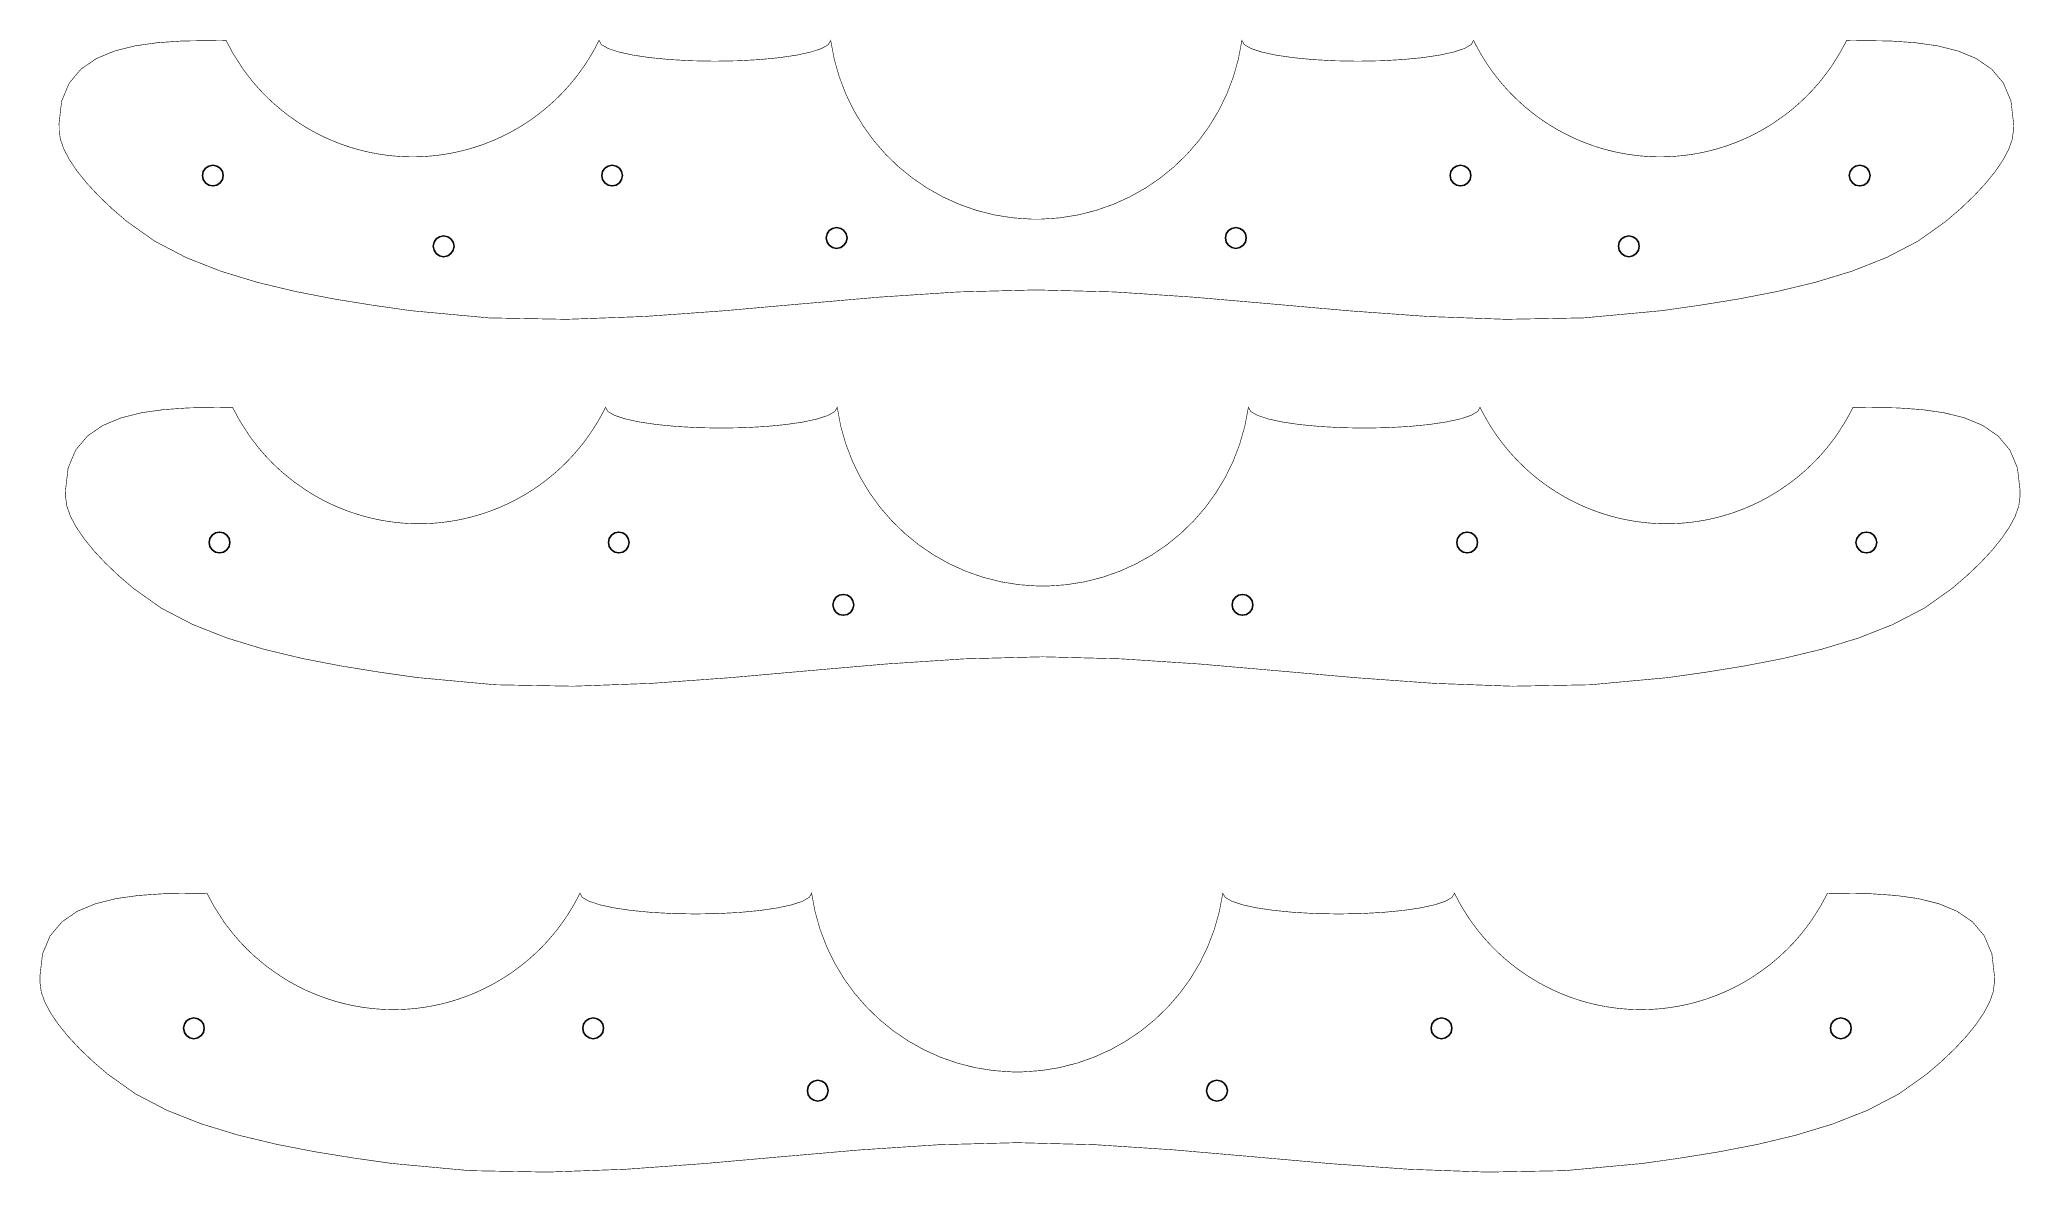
# Model space of a CAD drawing. Extents: x 2.7 to 21.5, y 15.6 to 26.3.
import ezdxf

# ---------------------------------------------------------------- set-up
doc = ezdxf.new("R2010")
doc.units = 0
doc.layers.get('0').update_dxf_attribs({"linetype": 'CONTINUOUS'})

msp = doc.modelspace()

# ---------------------------------------------------------------- linework, layer by layer
at = {"color": 0}
for points, const_width in [([(4.47239, 26.2804), (4.07553, 26.2753), (4.06787, 26.275), (4.03808, 26.2737), (3.82178, 26.2586), (3.61328, 26.2293), (3.41917, 26.1811), (3.24582, 26.1093), (3.09987, 26.0093), (2.98774, 25.8764), (2.91601, 25.7058), (2.89117, 25.4931), (2.8929, 25.4568), (2.89247, 25.4299), (2.90386, 25.3447), (2.93722, 25.2503), (2.99143, 25.1479), (3.06532, 25.039), (3.15776, 24.9249), (3.26758, 24.8071), (3.39367, 24.6868), (3.53494, 24.5654), (3.79596, 24.3801), (4.09407, 24.2247), (4.4215, 24.0956), (4.77035, 23.9894), (5.13286, 23.9025), (5.50119, 23.8312), (5.86757, 23.7721), (6.22418, 23.7214), (6.95904, 23.6533), (7.6964, 23.6397), (8.43576, 23.6667), (9.17654, 23.72), (9.91812, 23.7857), (10.66, 23.85), (11.4016, 23.8989), (12.1425, 23.9183), (12.8834, 23.8989), (13.6252, 23.85), (14.3672, 23.7857), (15.109, 23.7199), (15.85, 23.6665), (16.5894, 23.6397), (17.3269, 23.6533), (18.0621, 23.7214), (18.4186, 23.7721), (18.785, 23.8312), (19.1533, 23.9025), (19.5158, 23.9894), (19.8647, 24.0956), (20.1921, 24.2247), (20.4903, 24.3801), (20.7512, 24.5654), (20.8925, 24.6868), (21.0186, 24.8071), (21.1285, 24.9249), (21.2208, 25.039), (21.2947, 25.1479), (21.3489, 25.2503), (21.3824, 25.3447), (21.3937, 25.4299), (21.3933, 25.4568), (21.3951, 25.4931), (21.3701, 25.7058), (21.2985, 25.8764), (21.1863, 26.0093), (21.0404, 26.1093), (20.8671, 26.1811), (20.6729, 26.2293), (20.4644, 26.2586), (20.2482, 26.2737), (20.2183, 26.275), (20.2107, 26.2753), (19.8137, 26.2804), (19.8137, 26.2804), (19.7981, 26.249), (19.7478, 26.1569), (19.7476, 26.1569), (19.6739, 26.0396), (19.6339, 25.9831), (19.571, 25.9015), (19.549, 25.8753), (19.5039, 25.8238), (19.4807, 25.7988), (19.4335, 25.7501), (19.4333, 25.75), (19.429, 25.7458), (19.3593, 25.6801), (19.359, 25.6799), (19.3585, 25.6793), (19.3076, 25.6354), (19.2814, 25.6139), (19.2547, 25.5929), (19.2279, 25.5724), (19.1168, 25.4947), (19.0882, 25.4765), (19.0301, 25.4417), (19.0296, 25.4414), (19.0008, 25.4251), (18.9928, 25.4208), (18.9713, 25.409), (18.9624, 25.4044), (18.9415, 25.3936), (18.9408, 25.3932), (18.9108, 25.3782), (18.906, 25.3758), (18.88, 25.3633), (18.8492, 25.3493), (18.8182, 25.3358), (18.8146, 25.3343), (18.7867, 25.3226), (18.7557, 25.3103), (18.7481, 25.3075), (18.6921, 25.2869), (18.6917, 25.2869), (18.6824, 25.2838), (18.6589, 25.2758), (18.5938, 25.2557), (18.5892, 25.2544), (18.5608, 25.2465), (18.5496, 25.2436), (18.5278, 25.2378), (18.5265, 25.2376), (18.4944, 25.2297), (18.4612, 25.2222), (18.4543, 25.2208), (18.4274, 25.2153), (18.3935, 25.2089), (18.3596, 25.2031), (18.3258, 25.1981), (18.3132, 25.1963), (18.2914, 25.1933), (18.2836, 25.1925), (18.2568, 25.1893), (18.2567, 25.1893), (18.2526, 25.189), (18.2222, 25.186), (18.2176, 25.1856), (18.1875, 25.1832), (18.1835, 25.1829), (18.1529, 25.181), (18.145, 25.1806), (18.1181, 25.1793), (18.1086, 25.1792), (18.0831, 25.1785), (18.0711, 25.1783), (18.0481, 25.1781), (18.0253, 25.1783), (18.0136, 25.1785), (18.0132, 25.1785), (17.9869, 25.1792), (17.9783, 25.1793), (17.9499, 25.1807), (17.9435, 25.181), (17.9143, 25.1828), (17.9086, 25.1831), (17.8812, 25.1853), (17.8739, 25.1858), (17.8599, 25.1872), (17.8385, 25.1894), (17.8051, 25.1933), (17.8049, 25.1935), (17.7846, 25.1961), (17.7704, 25.1981), (17.7547, 25.2004), (17.7361, 25.2032), (17.7028, 25.2089), (17.6869, 25.2118), (17.6679, 25.2156), (17.6354, 25.2222), (17.6349, 25.2224), (17.6019, 25.2297), (17.5858, 25.2336), (17.5676, 25.2381), (17.5347, 25.2467), (17.5025, 25.2557), (17.4806, 25.2624), (17.4693, 25.2657), (17.4374, 25.2758), (17.4164, 25.2829), (17.4046, 25.2869), (17.3892, 25.2924), (17.3726, 25.2983), (17.3582, 25.3038), (17.3407, 25.3104), (17.3215, 25.3179), (17.3094, 25.3228), (17.2842, 25.3332), (17.2775, 25.3361), (17.2472, 25.3493), (17.2162, 25.3635), (17.1903, 25.3758), (17.1856, 25.3782), (17.1701, 25.3858), (17.1549, 25.3935), (17.1429, 25.3997), (17.125, 25.409), (17.1035, 25.4208), (17.0954, 25.4251), (17.0808, 25.4335), (17.0661, 25.4417), (17.0635, 25.4432), (17.0364, 25.4593), (17.0075, 25.4769), (16.9794, 25.4947), (16.979, 25.495), (16.9718, 25.4997), (16.9508, 25.5138), (16.9453, 25.5175), (16.9229, 25.5329), (16.9201, 25.5347), (16.8951, 25.5526), (16.8683, 25.5724), (16.8679, 25.5726), (16.8557, 25.5819), (16.841, 25.5932), (16.8149, 25.6139), (16.8147, 25.614), (16.8021, 25.6244), (16.7883, 25.6357), (16.7839, 25.6396), (16.7624, 25.6578), (16.7372, 25.6799), (16.7122, 25.7028), (16.7028, 25.7117), (16.6631, 25.7499), (16.6629, 25.75), (16.6392, 25.774), (16.6389, 25.7743), (16.6253, 25.7886), (16.6153, 25.799), (16.5922, 25.824), (16.5697, 25.8493), (16.5694, 25.8496), (16.5474, 25.8753), (16.5471, 25.8756), (16.5283, 25.8981), (16.5254, 25.9017), (16.5057, 25.9264), (16.504, 25.9283), (16.4985, 25.9356), (16.4828, 25.9557), (16.4624, 25.9832), (16.4622, 25.9833), (16.4422, 26.0111), (16.4422, 26.0113), (16.4226, 26.0394), (16.4224, 26.0397), (16.4035, 26.0682), (16.4033, 26.0683), (16.4004, 26.0728), (16.3846, 26.0975), (16.3486, 26.1569), (16.3486, 26.1571), (16.3314, 26.1872), (16.3314, 26.1874), (16.3146, 26.2181), (16.2983, 26.249), (16.2826, 26.2806), (16.2603, 26.2408), (16.1964, 26.2039), (16.0953, 26.1704), (15.9614, 26.1413), (15.799, 26.1172), (15.6128, 26.0992), (15.4068, 26.0876), (15.1858, 26.0836), (14.9651, 26.0876), (14.7596, 26.099), (14.5735, 26.1172), (14.4112, 26.1411), (14.2772, 26.1703), (14.1761, 26.2036), (14.1118, 26.2404), (14.0892, 26.28), (14.0561, 26.104), (14.0081, 25.9342), (13.9457, 25.7714), (13.8701, 25.6161), (13.7816, 25.4693), (13.6813, 25.3312), (13.5698, 25.2029), (13.4479, 25.0847), (13.3163, 24.9776), (13.1758, 24.8819), (13.0271, 24.7986), (12.8711, 24.7281), (12.7084, 24.6711), (12.5399, 24.6283), (12.3663, 24.6006), (12.1883, 24.5882), (12.1882, 24.5882), (12.1807, 24.5881), (12.143, 24.5876), (12.1053, 24.5881), (12.0979, 24.5882), (12.0977, 24.5882), (11.9197, 24.6006), (11.746, 24.6283), (11.5775, 24.6711), (11.4149, 24.7281), (11.2588, 24.7986), (11.1102, 24.8819), (10.9697, 24.9776), (10.8381, 25.0847), (10.7161, 25.2029), (10.6047, 25.3312), (10.5043, 25.4693), (10.4159, 25.6161), (10.3402, 25.7714), (10.2779, 25.9342), (10.2299, 26.104), (10.1968, 26.28), (10.1742, 26.2406), (10.11, 26.2036), (10.0087, 26.1703), (9.87483, 26.1411), (9.71263, 26.1172), (9.52647, 26.099), (9.32086, 26.0876), (9.10021, 26.0836), (8.87918, 26.0876), (8.67329, 26.0992), (8.48697, 26.1172), (8.32465, 26.1413), (8.19075, 26.1704), (8.08963, 26.2039), (8.02572, 26.2408), (8.00342, 26.2806), (7.98774, 26.249), (7.97293, 26.2208), (7.95475, 26.1874), (7.93044, 26.1453), (7.90147, 26.0976), (7.88558, 26.0728), (7.88281, 26.0685), (7.88271, 26.0683), (7.86361, 26.0397), (7.81586, 25.9726), (7.80328, 25.9558), (7.80311, 25.9556), (7.78228, 25.9286), (7.78211, 25.9285), (7.76079, 25.9018), (7.76069, 25.9018), (7.75776, 25.8982), (7.72504, 25.8594), (7.6939, 25.8242), (7.68212, 25.8114), (7.67046, 25.7988), (7.64719, 25.7744), (7.62321, 25.7501), (7.62299, 25.75), (7.58333, 25.7118), (7.57389, 25.7029), (7.54878, 25.68), (7.5236, 25.6578), (7.52328, 25.6575), (7.49778, 25.6358), (7.49739, 25.6356), (7.47157, 25.6143), (7.47125, 25.6142), (7.44499, 25.5933), (7.43028, 25.5821), (7.39469, 25.5556), (7.39085, 25.5526), (7.39035, 25.5524), (7.36322, 25.5331), (7.36274, 25.5326), (7.33535, 25.5139), (7.33485, 25.5135), (7.30712, 25.4953), (7.30697, 25.4951), (7.27854, 25.4769), (7.24968, 25.4593), (7.2225, 25.4433), (7.22054, 25.4422), (7.22043, 25.4422), (7.20518, 25.4335), (7.19054, 25.4253), (7.18261, 25.4208), (7.16097, 25.4092), (7.14307, 25.3999), (7.13112, 25.3936), (7.11583, 25.386), (7.10053, 25.3782), (7.09571, 25.376), (7.06972, 25.3636), (7.03961, 25.3497), (7.03911, 25.3496), (7.02994, 25.3456), (7.00792, 25.3358), (6.97721, 25.3231), (6.9764, 25.3228), (6.96446, 25.3181), (6.94536, 25.3106), (6.91385, 25.2986), (6.91297, 25.2983), (6.89681, 25.2925), (6.88146, 25.2869), (6.86963, 25.2831), (6.84864, 25.276), (6.81706, 25.2658), (6.81619, 25.2656), (6.8055, 25.2624), (6.78347, 25.2558), (6.75131, 25.2468), (6.71843, 25.2382), (6.70025, 25.2337), (6.68414, 25.2299), (6.65169, 25.2225), (6.65121, 25.2225), (6.61811, 25.2156), (6.59896, 25.2119), (6.58322, 25.209), (6.55035, 25.2033), (6.54992, 25.2033), (6.53136, 25.2004), (6.51563, 25.1981), (6.50146, 25.1961), (6.48122, 25.1935), (6.4476, 25.1894), (6.42622, 25.1874), (6.41211, 25.186), (6.40474, 25.1854), (6.37739, 25.1832), (6.37175, 25.1828), (6.3425, 25.181), (6.33621, 25.1807), (6.30767, 25.1794), (6.2991, 25.1792), (6.27274, 25.1785), (6.26074, 25.1783), (6.23785, 25.1781), (6.21496, 25.1783), (6.20296, 25.1785), (6.17736, 25.1792), (6.16803, 25.1794), (6.141, 25.1807), (6.13314, 25.181), (6.10254, 25.1829), (6.09847, 25.1832), (6.06842, 25.1856), (6.06375, 25.186), (6.03336, 25.189), (6.02919, 25.1894), (6.00239, 25.1925), (5.99463, 25.1935), (5.97282, 25.1964), (5.95947, 25.1982), (5.92649, 25.2032), (5.89253, 25.209), (5.85872, 25.2153), (5.83182, 25.221), (5.82482, 25.2224), (5.79161, 25.2299), (5.75922, 25.2376), (5.75825, 25.2379), (5.73633, 25.2436), (5.72472, 25.2467), (5.69228, 25.2558), (5.62711, 25.2758), (5.60363, 25.2838), (5.59392, 25.2871), (5.53792, 25.3075), (5.53011, 25.3106), (5.47065, 25.3346), (5.46778, 25.3358), (5.43685, 25.3494), (5.40603, 25.3635), (5.38004, 25.376), (5.37522, 25.3782), (5.34511, 25.3933), (5.3444, 25.3936), (5.32351, 25.4044), (5.31478, 25.409), (5.29313, 25.4208), (5.28467, 25.4254), (5.25586, 25.4418), (5.22661, 25.459), (5.22607, 25.4593), (5.19775, 25.4767), (5.16917, 25.4949), (5.05811, 25.5724), (5.05767, 25.5726), (5.03119, 25.5931), (5.00461, 25.614), (4.92751, 25.6794), (4.92665, 25.6803), (4.90186, 25.7029), (4.85682, 25.746), (4.85249, 25.7503), (4.80524, 25.7988), (4.78207, 25.8239), (4.73697, 25.8753), (4.73682, 25.8756), (4.71511, 25.9017), (4.65201, 25.9832), (4.65192, 25.9833), (4.63189, 26.0113), (4.63178, 26.0114), (4.53836, 26.1569), (4.53825, 26.1571), (4.47239, 26.2804)], 0.00559), ([(4.47228, 26.2806), (4.47239, 26.2804), (4.47244, 26.2804), (4.47239, 26.2806), (4.47228, 26.2806)], 0.00559), ([(4.44581, 25.0006), (4.43804, 24.9622), (4.41694, 24.931), (4.38569, 24.9099), (4.34739, 24.9021), (4.30903, 24.9099), (4.27778, 24.931), (4.25667, 24.9622), (4.24897, 25.0006), (4.25667, 25.0389), (4.27778, 25.0701), (4.30903, 25.0912), (4.34739, 25.0989), (4.38569, 25.0912), (4.41694, 25.0701), (4.43804, 25.0389), (4.44581, 25.0006)], 0.00457), ([(8.22532, 25.0006), (8.21756, 24.9622), (8.19646, 24.931), (8.16521, 24.9099), (8.1269, 24.9021), (8.08854, 24.9099), (8.05729, 24.931), (8.03618, 24.9622), (8.02849, 25.0006), (8.03618, 25.0389), (8.05729, 25.0701), (8.08854, 25.0912), (8.1269, 25.0989), (8.16521, 25.0912), (8.19646, 25.0701), (8.21756, 25.0389), (8.22532, 25.0006)], 0.00458), ([(16.2568, 25.0006), (16.249, 24.9622), (16.2279, 24.931), (16.1967, 24.9099), (16.1585, 24.9021), (16.12, 24.9099), (16.0888, 24.931), (16.0676, 24.9622), (16.06, 25.0006), (16.0676, 25.0389), (16.0888, 25.0701), (16.12, 25.0912), (16.1585, 25.0989), (16.1967, 25.0912), (16.2279, 25.0701), (16.249, 25.0389), (16.2568, 25.0006)], 0.00458), ([(20.0364, 25.0006), (20.0286, 24.9622), (20.0075, 24.931), (19.9763, 24.9099), (19.9379, 24.9021), (19.8996, 24.9099), (19.8683, 24.931), (19.8472, 24.9622), (19.8396, 25.0006), (19.8472, 25.0389), (19.8683, 25.0701), (19.8996, 25.0912), (19.9379, 25.0989), (19.9763, 25.0912), (20.0075, 25.0701), (20.0286, 25.0389), (20.0364, 25.0006)], 0.00458), ([(6.63081, 24.3312), (6.62304, 24.2929), (6.60194, 24.2617), (6.57069, 24.2406), (6.53239, 24.2329), (6.49403, 24.2406), (6.46278, 24.2617), (6.44168, 24.2929), (6.43397, 24.3312), (6.44168, 24.3696), (6.46278, 24.4008), (6.49403, 24.4219), (6.53239, 24.4297), (6.57069, 24.4219), (6.60194, 24.4008), (6.62304, 24.3696), (6.63081, 24.3312)], 0.00457), ([(10.3513, 24.41), (10.3435, 24.3717), (10.3224, 24.3404), (10.2912, 24.3193), (10.2529, 24.3115), (10.2145, 24.3193), (10.1833, 24.3404), (10.1622, 24.3717), (10.1545, 24.41), (10.1622, 24.4483), (10.1833, 24.4796), (10.2145, 24.5007), (10.2529, 24.5085), (10.2912, 24.5007), (10.3224, 24.4796), (10.3435, 24.4483), (10.3513, 24.41)], 0.00458), ([(14.1308, 24.41), (14.1231, 24.3717), (14.1019, 24.3404), (14.0707, 24.3193), (14.0324, 24.3115), (13.994, 24.3193), (13.9628, 24.3404), (13.9417, 24.3717), (13.934, 24.41), (13.9417, 24.4483), (13.9628, 24.4796), (13.994, 24.5007), (14.0324, 24.5085), (14.0707, 24.5007), (14.1019, 24.4796), (14.1231, 24.4483), (14.1308, 24.41)], 0.00458), ([(17.8513, 24.3312), (17.8435, 24.2929), (17.8224, 24.2617), (17.7911, 24.2406), (17.7529, 24.2329), (17.7146, 24.2406), (17.6833, 24.2617), (17.6622, 24.2929), (17.6544, 24.3312), (17.6622, 24.3696), (17.6833, 24.4008), (17.7146, 24.4219), (17.7529, 24.4297), (17.7911, 24.4219), (17.8224, 24.4008), (17.8435, 24.3696), (17.8513, 24.3312)], 0.00457), ([(4.53375, 22.8067), (4.13683, 22.8017), (4.12924, 22.8014), (4.09944, 22.8), (3.88314, 22.7849), (3.67464, 22.7556), (3.48053, 22.7074), (3.30718, 22.6356), (3.16118, 22.5356), (3.0491, 22.4026), (2.97732, 22.2321), (2.95247, 22.0193), (2.95426, 21.9831), (2.95383, 21.9561), (2.96522, 21.871), (2.99858, 21.7765), (3.05279, 21.6742), (3.12668, 21.5653), (3.21907, 21.4511), (3.32894, 21.3333), (3.45503, 21.2131), (3.59625, 21.0918), (3.85732, 20.9064), (4.15543, 20.751), (4.48286, 20.6219), (4.83171, 20.5157), (5.19417, 20.4288), (5.5625, 20.3575), (5.92888, 20.2983), (6.28549, 20.2476), (7.02035, 20.1796), (7.75771, 20.166), (8.49707, 20.1929), (9.23785, 20.2462), (9.97944, 20.3119), (10.7214, 20.3764), (11.4629, 20.4251), (12.2038, 20.4446), (12.9447, 20.4251), (13.6865, 20.3764), (14.4286, 20.3119), (15.1704, 20.2462), (15.9112, 20.1929), (16.6508, 20.166), (17.3883, 20.1796), (18.1235, 20.2476), (18.48, 20.2983), (18.8464, 20.3575), (19.2147, 20.4288), (19.5772, 20.5157), (19.9261, 20.6219), (20.2535, 20.751), (20.5515, 20.9064), (20.8126, 21.0918), (20.9539, 21.2131), (21.08, 21.3333), (21.1897, 21.4511), (21.2822, 21.5653), (21.3561, 21.6742), (21.4103, 21.7765), (21.4436, 21.871), (21.4551, 21.9561), (21.4547, 21.9831), (21.4564, 22.0193), (21.4315, 22.2321), (21.3597, 22.4026), (21.2476, 22.5356), (21.1017, 22.6356), (20.9283, 22.7074), (20.7343, 22.7556), (20.5258, 22.7849), (20.3096, 22.8), (20.2797, 22.8014), (20.2721, 22.8017), (19.8751, 22.8067), (19.875, 22.8067), (19.8593, 22.7753), (19.809, 22.6833), (19.809, 22.6832), (19.7351, 22.5658), (19.6953, 22.5093), (19.6322, 22.4278), (19.6104, 22.4015), (19.5653, 22.35), (19.5421, 22.325), (19.4949, 22.2764), (19.4947, 22.2763), (19.4904, 22.2721), (19.4207, 22.2064), (19.4204, 22.2061), (19.4199, 22.2056), (19.369, 22.1617), (19.3428, 22.1401), (19.3161, 22.1192), (19.2892, 22.0986), (19.1782, 22.021), (19.1496, 22.0029), (19.0915, 21.9681), (19.091, 21.9676), (19.0621, 21.9514), (19.0542, 21.9471), (19.0325, 21.9353), (19.0237, 21.9307), (19.0029, 21.9199), (19.0022, 21.9194), (18.9721, 21.9044), (18.9672, 21.9021), (18.9414, 21.8896), (18.9104, 21.8756), (18.8796, 21.8621), (18.8758, 21.8606), (18.8481, 21.8489), (18.8169, 21.8367), (18.8094, 21.8338), (18.7535, 21.8132), (18.7529, 21.8132), (18.7438, 21.81), (18.7203, 21.8021), (18.6551, 21.7819), (18.6506, 21.7807), (18.6221, 21.7728), (18.611, 21.7699), (18.589, 21.7642), (18.5879, 21.7639), (18.5558, 21.756), (18.5225, 21.7485), (18.5156, 21.7471), (18.4886, 21.7415), (18.4549, 21.7351), (18.4208, 21.7294), (18.3872, 21.7243), (18.3746, 21.7226), (18.3526, 21.7197), (18.345, 21.7188), (18.3182, 21.7156), (18.3181, 21.7156), (18.314, 21.7153), (18.2836, 21.7122), (18.2789, 21.7118), (18.2489, 21.7094), (18.2447, 21.7092), (18.2142, 21.7072), (18.2064, 21.7068), (18.1793, 21.7057), (18.17, 21.7054), (18.1443, 21.7047), (18.1324, 21.7046), (18.1094, 21.7043), (18.0865, 21.7046), (18.075, 21.7047), (18.0746, 21.7047), (18.0482, 21.7054), (18.0397, 21.7056), (18.0111, 21.7069), (18.0049, 21.7072), (17.9757, 21.709), (17.97, 21.7093), (17.9426, 21.7115), (17.9353, 21.7122), (17.9211, 21.7136), (17.8999, 21.7157), (17.8665, 21.7196), (17.8661, 21.7197), (17.8458, 21.7224), (17.8317, 21.7243), (17.816, 21.7267), (17.7974, 21.7294), (17.7642, 21.7351), (17.7483, 21.7381), (17.7293, 21.7418), (17.6967, 21.7485), (17.6961, 21.7486), (17.6632, 21.756), (17.6471, 21.7599), (17.6289, 21.7644), (17.596, 21.7729), (17.5639, 21.7819), (17.5419, 21.7886), (17.5307, 21.7919), (17.4988, 21.8021), (17.4776, 21.8092), (17.466, 21.8132), (17.4506, 21.8187), (17.434, 21.8246), (17.4194, 21.83), (17.4019, 21.8367), (17.3829, 21.8443), (17.3708, 21.849), (17.3456, 21.8596), (17.3388, 21.8624), (17.3085, 21.8756), (17.2776, 21.8897), (17.2517, 21.9021), (17.2468, 21.9044), (17.2315, 21.9121), (17.2162, 21.9197), (17.2043, 21.926), (17.1864, 21.9353), (17.1647, 21.9471), (17.1568, 21.9514), (17.1421, 21.9597), (17.1275, 21.9681), (17.1249, 21.9696), (17.0976, 21.9856), (17.0689, 22.0032), (17.0408, 22.0211), (17.0404, 22.0214), (17.0332, 22.0261), (17.0122, 22.04), (17.0065, 22.0438), (16.9842, 22.0592), (16.9815, 22.061), (16.9565, 22.0789), (16.9297, 22.0986), (16.9293, 22.0989), (16.9171, 22.1082), (16.9024, 22.1196), (16.8762, 22.1401), (16.8761, 22.1404), (16.8633, 22.1507), (16.8497, 22.1619), (16.8453, 22.1658), (16.8238, 22.184), (16.7986, 22.2061), (16.7736, 22.229), (16.764, 22.2379), (16.7244, 22.2761), (16.7242, 22.2763), (16.7004, 22.3003), (16.7001, 22.3006), (16.6865, 22.3149), (16.6767, 22.3253), (16.6535, 22.3503), (16.631, 22.3756), (16.6308, 22.3758), (16.6086, 22.4015), (16.6085, 22.4018), (16.5897, 22.4244), (16.5867, 22.4279), (16.5669, 22.4526), (16.5653, 22.4546), (16.5599, 22.4618), (16.5442, 22.4819), (16.5237, 22.5094), (16.5236, 22.5096), (16.5036, 22.5374), (16.5035, 22.5375), (16.4839, 22.5657), (16.4837, 22.566), (16.4647, 22.5944), (16.4646, 22.5946), (16.4618, 22.599), (16.4458, 22.6239), (16.41, 22.6832), (16.41, 22.6833), (16.3926, 22.7136), (16.3926, 22.7136), (16.376, 22.7443), (16.3597, 22.7753), (16.344, 22.8068), (16.3217, 22.7671), (16.2578, 22.7301), (16.1567, 22.6967), (16.0228, 22.6676), (15.8604, 22.6436), (15.6742, 22.6254), (15.4682, 22.6139), (15.2472, 22.6099), (15.0265, 22.6139), (14.821, 22.6254), (14.6349, 22.6435), (14.4726, 22.6674), (14.3386, 22.6965), (14.2374, 22.7299), (14.1733, 22.7667), (14.1506, 22.8063), (14.1175, 22.6303), (14.0694, 22.4604), (14.0072, 22.2976), (13.9314, 22.1424), (13.843, 21.9956), (13.7427, 21.8575), (13.6312, 21.7292), (13.5092, 21.6111), (13.3777, 21.5039), (13.2371, 21.4082), (13.0885, 21.3249), (12.9325, 21.2543), (12.7699, 21.1974), (12.6013, 21.1547), (12.4277, 21.1268), (12.2497, 21.1144), (12.2496, 21.1144), (12.2421, 21.1143), (12.2044, 21.1139), (12.1667, 21.1143), (12.1592, 21.1144), (12.1591, 21.1144), (11.9811, 21.1268), (11.8074, 21.1547), (11.6389, 21.1974), (11.4762, 21.2543), (11.3202, 21.3249), (11.1716, 21.4082), (11.031, 21.5039), (10.8995, 21.6111), (10.7775, 21.7292), (10.666, 21.8575), (10.5657, 21.9956), (10.4773, 22.1425), (10.4016, 22.2976), (10.3393, 22.4606), (10.2912, 22.6303), (10.2582, 22.8064), (10.2355, 22.7668), (10.1714, 22.7299), (10.0702, 22.6965), (9.93619, 22.6675), (9.77399, 22.6435), (9.58789, 22.6254), (9.38226, 22.6139), (9.16157, 22.6099), (8.94054, 22.6139), (8.73465, 22.6254), (8.54833, 22.6436), (8.38607, 22.6676), (8.25211, 22.6967), (8.15099, 22.7301), (8.08708, 22.7671), (8.06483, 22.8068), (8.0491, 22.7753), (8.03429, 22.7471), (8.01611, 22.7136), (7.99181, 22.6715), (7.96283, 22.6239), (7.94694, 22.599), (7.94417, 22.5947), (7.94407, 22.5946), (7.92497, 22.566), (7.87722, 22.4989), (7.86464, 22.4821), (7.86447, 22.4819), (7.84364, 22.4549), (7.84347, 22.4547), (7.82221, 22.4282), (7.82206, 22.4281), (7.81912, 22.4244), (7.7864, 22.3857), (7.75526, 22.3504), (7.74349, 22.3376), (7.73188, 22.3251), (7.70861, 22.3007), (7.68457, 22.2764), (7.68435, 22.2763), (7.64469, 22.2381), (7.63525, 22.2292), (7.61014, 22.2062), (7.58496, 22.184), (7.58464, 22.1837), (7.55914, 22.1622), (7.55875, 22.1618), (7.53293, 22.1406), (7.53267, 22.1404), (7.50635, 22.1196), (7.49164, 22.1083), (7.45606, 22.0818), (7.45221, 22.0789), (7.45171, 22.0786), (7.42458, 22.0593), (7.4241, 22.0589), (7.39669, 22.0401), (7.39621, 22.0397), (7.36849, 22.0215), (7.36833, 22.0214), (7.3399, 22.0032), (7.31108, 21.9856), (7.2839, 21.9696), (7.2819, 21.9685), (7.28179, 21.9685), (7.26654, 21.9597), (7.25196, 21.9515), (7.24397, 21.9472), (7.22233, 21.9354), (7.20443, 21.9261), (7.19249, 21.9199), (7.17719, 21.9122), (7.16189, 21.9044), (7.15707, 21.9022), (7.13108, 21.8899), (7.10097, 21.876), (7.10047, 21.8758), (7.09131, 21.8718), (7.06933, 21.8621), (7.03857, 21.8493), (7.03776, 21.849), (7.02582, 21.8443), (7.00672, 21.8368), (6.97521, 21.8249), (6.97433, 21.8246), (6.95817, 21.8187), (6.94282, 21.8132), (6.93099, 21.8093), (6.91004, 21.8022), (6.87847, 21.7922), (6.87756, 21.7919), (6.86686, 21.7888), (6.84483, 21.7821), (6.81267, 21.7731), (6.77979, 21.7644), (6.76161, 21.76), (6.7455, 21.7561), (6.71311, 21.7488), (6.71257, 21.7488), (6.67947, 21.7418), (6.66032, 21.7382), (6.64458, 21.7353), (6.61171, 21.7297), (6.61128, 21.7296), (6.59272, 21.7267), (6.57699, 21.7243), (6.56282, 21.7224), (6.54258, 21.7197), (6.50896, 21.7158), (6.48757, 21.7136), (6.47347, 21.7122), (6.4661, 21.7117), (6.43875, 21.7094), (6.43311, 21.709), (6.40386, 21.7072), (6.39757, 21.7069), (6.36903, 21.7057), (6.36046, 21.7054), (6.3341, 21.7047), (6.32215, 21.7046), (6.29921, 21.7043), (6.27632, 21.7046), (6.26438, 21.7047), (6.23872, 21.7054), (6.22939, 21.7057), (6.20236, 21.7069), (6.1945, 21.7072), (6.16396, 21.7092), (6.15983, 21.7094), (6.12978, 21.7118), (6.12511, 21.7124), (6.09472, 21.7153), (6.09056, 21.7157), (6.06375, 21.7188), (6.05599, 21.7197), (6.03418, 21.7226), (6.02083, 21.7244), (5.98785, 21.7294), (5.95389, 21.7353), (5.92008, 21.7415), (5.89318, 21.7472), (5.88618, 21.7486), (5.85297, 21.7561), (5.82058, 21.7639), (5.81961, 21.7642), (5.79769, 21.7699), (5.78608, 21.7729), (5.75364, 21.7821), (5.68847, 21.8022), (5.66499, 21.81), (5.65533, 21.8133), (5.59928, 21.8339), (5.59147, 21.8368), (5.53201, 21.861), (5.52919, 21.8621), (5.49821, 21.8757), (5.46739, 21.8897), (5.4414, 21.9022), (5.43658, 21.9044), (5.40647, 21.9196), (5.40576, 21.9199), (5.38488, 21.9308), (5.37614, 21.9353), (5.35449, 21.9472), (5.34603, 21.9517), (5.31722, 21.9681), (5.28803, 21.9853), (5.28743, 21.9856), (5.25917, 22.0029), (5.23058, 22.0211), (5.11947, 22.0987), (5.11903, 22.099), (5.09256, 22.1193), (5.06597, 22.1403), (4.98888, 22.2057), (4.98801, 22.2065), (4.96326, 22.2292), (4.91824, 22.2722), (4.91385, 22.2765), (4.8666, 22.3251), (4.84347, 22.3501), (4.79839, 22.4015), (4.79818, 22.4018), (4.77647, 22.4279), (4.71343, 22.5094), (4.71326, 22.5097), (4.69325, 22.5375), (4.69314, 22.5376), (4.59972, 22.6833), (4.59961, 22.6833), (4.53369, 22.8067), (4.53375, 22.8067)], 0.00559), ([(4.53364, 22.8068), (4.53375, 22.8067), (4.53375, 22.8068), (4.53364, 22.8068)], 0.00559), ([(4.50896, 21.5268), (4.50119, 21.4886), (4.48008, 21.4574), (4.44878, 21.4363), (4.41049, 21.4285), (4.37213, 21.4363), (4.34088, 21.4574), (4.31976, 21.4886), (4.31207, 21.5268), (4.31976, 21.5653), (4.34088, 21.5965), (4.37213, 21.6175), (4.41049, 21.6253), (4.44878, 21.6175), (4.48008, 21.5965), (4.50119, 21.5653), (4.50896, 21.5268)], 0.00458), ([(8.28847, 21.5268), (8.28071, 21.4886), (8.2596, 21.4574), (8.22835, 21.4363), (8.19006, 21.4285), (8.15169, 21.4363), (8.12044, 21.4574), (8.09933, 21.4886), (8.09164, 21.5268), (8.09933, 21.5653), (8.12044, 21.5965), (8.15169, 21.6175), (8.19006, 21.6253), (8.22835, 21.6175), (8.2596, 21.5965), (8.28071, 21.5653), (8.28847, 21.5268)], 0.00458), ([(16.32, 21.5268), (16.3122, 21.4886), (16.2911, 21.4574), (16.2599, 21.4363), (16.2215, 21.4285), (16.1832, 21.4363), (16.1519, 21.4574), (16.1308, 21.4886), (16.1231, 21.5268), (16.1308, 21.5653), (16.1519, 21.5965), (16.1832, 21.6175), (16.2215, 21.6253), (16.2599, 21.6175), (16.2911, 21.5965), (16.3122, 21.5653), (16.32, 21.5268)], 0.00458), ([(20.0994, 21.5268), (20.0918, 21.4886), (20.0707, 21.4574), (20.0393, 21.4363), (20.001, 21.4285), (19.9628, 21.4363), (19.9314, 21.4574), (19.9103, 21.4886), (19.9026, 21.5268), (19.9103, 21.5653), (19.9314, 21.5965), (19.9628, 21.6175), (20.001, 21.6253), (20.0393, 21.6175), (20.0707, 21.5965), (20.0918, 21.5653), (20.0994, 21.5268)], 0.00458), ([(10.4144, 20.9363), (10.4067, 20.8981), (10.3856, 20.8668), (10.3543, 20.8457), (10.316, 20.8379), (10.2777, 20.8457), (10.2464, 20.8668), (10.2253, 20.8981), (10.2176, 20.9363), (10.2253, 20.9747), (10.2464, 21.006), (10.2777, 21.0271), (10.316, 21.0347), (10.3543, 21.0271), (10.3856, 21.006), (10.4067, 20.9747), (10.4144, 20.9363)], 0.00458), ([(14.1939, 20.9363), (14.1862, 20.8981), (14.1651, 20.8668), (14.1339, 20.8457), (14.0956, 20.8379), (14.0572, 20.8457), (14.026, 20.8668), (14.0049, 20.8981), (13.9971, 20.9363), (14.0049, 20.9747), (14.026, 21.006), (14.0572, 21.0271), (14.0956, 21.0347), (14.1339, 21.0271), (14.1651, 21.006), (14.1862, 20.9747), (14.1939, 20.9363)], 0.00458), ([(4.2915, 18.2064), (3.89458, 18.2014), (3.88699, 18.2011), (3.85721, 18.1997), (3.6409, 18.1846), (3.4324, 18.1553), (3.23828, 18.1071), (3.06494, 18.0353), (2.91894, 17.9353), (2.80686, 17.8024), (2.73508, 17.6318), (2.71024, 17.419), (2.71197, 17.3828), (2.71158, 17.3558), (2.72299, 17.2708), (2.75635, 17.1764), (2.81054, 17.0739), (2.88444, 16.965), (2.97683, 16.851), (3.08664, 16.7331), (3.21278, 16.6128), (3.354, 16.4915), (3.61501, 16.3061), (3.91319, 16.1507), (4.24056, 16.0215), (4.58942, 15.9154), (4.95193, 15.8285), (5.32026, 15.7572), (5.68664, 15.6981), (6.04324, 15.6474), (6.7781, 15.5793), (7.51546, 15.5657), (8.25483, 15.5926), (8.99561, 15.646), (9.73719, 15.7118), (10.4791, 15.7761), (11.2207, 15.8249), (11.9615, 15.8443), (12.7025, 15.8249), (13.4443, 15.7761), (14.1862, 15.7118), (14.9281, 15.6458), (15.669, 15.5925), (16.4086, 15.5657), (17.1461, 15.5793), (17.8812, 15.6474), (18.2378, 15.6981), (18.6042, 15.7572), (18.9725, 15.8285), (19.3349, 15.9154), (19.6837, 16.0215), (20.0111, 16.1507), (20.3093, 16.3061), (20.5704, 16.4915), (20.7115, 16.6128), (20.8376, 16.7331), (20.9475, 16.851), (21.04, 16.965), (21.1139, 17.0739), (21.1681, 17.1764), (21.2014, 17.2708), (21.2128, 17.3558), (21.2124, 17.3828), (21.2142, 17.419), (21.1893, 17.6318), (21.1175, 17.8024), (21.0054, 17.9353), (20.8594, 18.0353), (20.6861, 18.1071), (20.4921, 18.1553), (20.2835, 18.1846), (20.0672, 18.1997), (20.0375, 18.2011), (20.0299, 18.2014), (19.6329, 18.2064), (19.6328, 18.2064), (19.6171, 18.175), (19.5668, 18.0831), (19.5667, 18.0829), (19.4929, 17.9656), (19.4531, 17.909), (19.39, 17.8276), (19.3681, 17.8012), (19.3231, 17.7497), (19.2999, 17.7247), (19.2526, 17.6761), (19.2525, 17.676), (19.2482, 17.6718), (19.1785, 17.6061), (19.1781, 17.6058), (19.1776, 17.6054), (19.1267, 17.5615), (19.1004, 17.54), (19.0739, 17.5189), (19.0469, 17.4983), (18.9358, 17.4207), (18.9072, 17.4026), (18.8493, 17.3678), (18.8487, 17.3674), (18.8199, 17.3511), (18.8119, 17.3468), (18.7903, 17.335), (18.7815, 17.3304), (18.7607, 17.3196), (18.76, 17.3192), (18.7299, 17.3042), (18.725, 17.3018), (18.699, 17.2894), (18.6682, 17.2753), (18.6374, 17.2618), (18.6336, 17.2603), (18.6058, 17.2486), (18.5747, 17.2364), (18.5672, 17.2335), (18.5111, 17.2131), (18.5107, 17.2129), (18.5014, 17.2097), (18.4779, 17.2018), (18.4129, 17.1818), (18.4083, 17.1804), (18.3799, 17.1725), (18.3688, 17.1696), (18.3468, 17.1639), (18.3457, 17.1636), (18.3135, 17.1557), (18.2803, 17.1483), (18.2733, 17.1468), (18.2464, 17.1413), (18.2126, 17.1349), (18.1786, 17.1292), (18.145, 17.124), (18.1322, 17.1222), (18.1104, 17.1193), (18.1026, 17.1185), (18.0758, 17.1153), (18.0757, 17.1153), (18.0717, 17.115), (18.0414, 17.1119), (18.0367, 17.1115), (18.0067, 17.1092), (18.0025, 17.1089), (17.9719, 17.1069), (17.964, 17.1067), (17.9371, 17.1054), (17.9278, 17.1051), (17.9021, 17.1044), (17.8901, 17.1043), (17.8672, 17.104), (17.8443, 17.1043), (17.8328, 17.1044), (17.8324, 17.1044), (17.806, 17.1051), (17.7974, 17.1054), (17.7689, 17.1067), (17.7626, 17.1069), (17.7333, 17.1087), (17.7278, 17.1092), (17.7004, 17.1114), (17.6931, 17.1119), (17.6789, 17.1133), (17.6575, 17.1154), (17.6243, 17.1193), (17.6239, 17.1194), (17.6036, 17.1221), (17.5894, 17.124), (17.5738, 17.1264), (17.5551, 17.1292), (17.5218, 17.1349), (17.5061, 17.1379), (17.4871, 17.1415), (17.4544, 17.1482), (17.4539, 17.1483), (17.421, 17.1557), (17.4049, 17.1597), (17.3867, 17.1642), (17.3537, 17.1726), (17.3217, 17.1818), (17.2996, 17.1883), (17.2885, 17.1917), (17.2564, 17.2019), (17.2354, 17.2089), (17.2236, 17.2129), (17.2083, 17.2185), (17.1917, 17.2243), (17.1772, 17.2297), (17.1597, 17.2364), (17.1406, 17.244), (17.1286, 17.2488), (17.1033, 17.2593), (17.0965, 17.2621), (17.0663, 17.2753), (17.0354, 17.2894), (17.0094, 17.3018), (17.0046, 17.3042), (16.9893, 17.3118), (16.974, 17.3194), (16.9621, 17.3257), (16.9442, 17.335), (16.9225, 17.3468), (16.9146, 17.3511), (16.8999, 17.3594), (16.8851, 17.3678), (16.8826, 17.3693), (16.8554, 17.3853), (16.8265, 17.4031), (16.7986, 17.4208), (16.7982, 17.4211), (16.791, 17.4258), (16.7699, 17.4397), (16.7643, 17.4435), (16.7419, 17.4589), (16.7393, 17.4608), (16.7143, 17.4786), (16.6875, 17.4983), (16.6869, 17.4986), (16.6749, 17.5079), (16.6601, 17.5193), (16.6339, 17.54), (16.6339, 17.5401), (16.6211, 17.5504), (16.6074, 17.5618), (16.6029, 17.5656), (16.5815, 17.5838), (16.5564, 17.6058), (16.5313, 17.6288), (16.5218, 17.6376), (16.4821, 17.6758), (16.4819, 17.6761), (16.4582, 17.7001), (16.4579, 17.7004), (16.4443, 17.7146), (16.4344, 17.725), (16.4112, 17.75), (16.3887, 17.7753), (16.3885, 17.7756), (16.3664, 17.8012), (16.3663, 17.8015), (16.3474, 17.8242), (16.3444, 17.8276), (16.3247, 17.8524), (16.3231, 17.8544), (16.3176, 17.8615), (16.3019, 17.8817), (16.2815, 17.9092), (16.2813, 17.9093), (16.2614, 17.9371), (16.2613, 17.9372), (16.2417, 17.9656), (16.2415, 17.9657), (16.2225, 17.9942), (16.2224, 17.9943), (16.2194, 17.9988), (16.2036, 18.0236), (16.1676, 18.0829), (16.1676, 18.0831), (16.1504, 18.1133), (16.1504, 18.1133), (16.1338, 18.144), (16.1175, 18.1751), (16.1017, 18.2065), (16.0793, 18.1668), (16.0154, 18.1299), (15.9144, 18.0965), (15.7804, 18.0674), (15.6181, 18.0433), (15.4318, 18.0251), (15.226, 18.0136), (15.005, 18.0097), (14.7843, 18.0136), (14.5786, 18.0251), (14.3926, 18.0432), (14.2304, 18.0672), (14.0964, 18.0963), (13.9951, 18.1296), (13.9311, 18.1664), (13.9083, 18.2061), (13.8752, 18.03), (13.8272, 17.8601), (13.7649, 17.6974), (13.6892, 17.5422), (13.6008, 17.3953), (13.5004, 17.2572), (13.3889, 17.1289), (13.267, 17.0108), (13.1354, 16.9036), (12.9949, 16.8079), (12.8462, 16.7246), (12.6902, 16.654), (12.5276, 16.5971), (12.3591, 16.5544), (12.1854, 16.5265), (12.0074, 16.5142), (12.0073, 16.5142), (11.9998, 16.514), (11.9622, 16.5136), (11.9245, 16.514), (11.917, 16.5142), (11.9168, 16.5142), (11.7388, 16.5265), (11.5652, 16.5544), (11.3967, 16.5971), (11.234, 16.654), (11.078, 16.7246), (10.9293, 16.8079), (10.7888, 16.9036), (10.6572, 17.0108), (10.5353, 17.1289), (10.4238, 17.2572), (10.3235, 17.3953), (10.235, 17.5422), (10.1593, 17.6974), (10.0971, 17.8603), (10.049, 18.03), (10.0159, 18.2061), (9.99328, 18.1665), (9.9291, 18.1297), (9.82785, 18.0963), (9.69396, 18.0672), (9.53174, 18.0432), (9.3456, 18.0251), (9.13997, 18.0136), (8.91932, 18.0097), (8.69829, 18.0136), (8.4924, 18.0251), (8.3061, 18.0433), (8.14378, 18.0674), (8.00988, 18.0965), (7.90875, 18.1299), (7.84483, 18.1668), (7.82254, 18.2065), (7.80686, 18.1751), (7.79204, 18.1468), (7.77387, 18.1133), (7.74957, 18.0713), (7.7206, 18.0236), (7.70469, 17.9988), (7.70193, 17.9944), (7.70182, 17.9943), (7.68272, 17.9657), (7.63499, 17.8986), (7.62239, 17.8818), (7.62224, 17.8817), (7.6014, 17.8547), (7.60124, 17.8544), (7.57992, 17.8279), (7.57981, 17.8278), (7.57687, 17.8242), (7.54417, 17.7854), (7.51303, 17.7501), (7.50125, 17.7374), (7.48964, 17.7249), (7.46636, 17.7004), (7.44233, 17.6761), (7.44211, 17.676), (7.40246, 17.6378), (7.39301, 17.6289), (7.36789, 17.606), (7.34272, 17.5839), (7.34239, 17.5836), (7.31689, 17.5619), (7.31651, 17.5615), (7.29069, 17.5404), (7.29042, 17.5401), (7.26411, 17.5193), (7.2494, 17.5081), (7.21382, 17.4815), (7.20996, 17.4786), (7.20947, 17.4783), (7.18235, 17.459), (7.18186, 17.4588), (7.15446, 17.4399), (7.15397, 17.4396), (7.12625, 17.4212), (7.12608, 17.4211), (7.09765, 17.4031), (7.06885, 17.3854), (7.04167, 17.3693), (7.03965, 17.3682), (7.03956, 17.3682), (7.02431, 17.3594), (7.00971, 17.3513), (7.00174, 17.3469), (6.98008, 17.3351), (6.96218, 17.3258), (6.95025, 17.3196), (6.93494, 17.3119), (6.91965, 17.3043), (6.91482, 17.3019), (6.88883, 17.2896), (6.85872, 17.2758), (6.85824, 17.2756), (6.84907, 17.2715), (6.8271, 17.2619), (6.79633, 17.249), (6.79551, 17.2488), (6.78358, 17.244), (6.76449, 17.2365), (6.73296, 17.2246), (6.7321, 17.2243), (6.71593, 17.2185), (6.70057, 17.2131), (6.68875, 17.209), (6.66781, 17.2019), (6.63624, 17.1919), (6.63531, 17.1917), (6.62462, 17.1885), (6.6026, 17.1818), (6.57042, 17.1728), (6.53754, 17.1642), (6.51937, 17.1597), (6.50325, 17.1558), (6.47086, 17.1486), (6.47032, 17.1485), (6.43722, 17.1417), (6.41808, 17.1379), (6.40235, 17.135), (6.36947, 17.1294), (6.36903, 17.1293), (6.35047, 17.1265), (6.33475, 17.124), (6.32058, 17.1221), (6.30035, 17.1194), (6.26671, 17.1156), (6.24533, 17.1133), (6.23122, 17.1119), (6.22385, 17.1114), (6.1965, 17.1092), (6.19086, 17.1089), (6.16162, 17.1069), (6.15539, 17.1067), (6.12679, 17.1054), (6.11822, 17.1051), (6.0919, 17.1044), (6.07992, 17.1043), (6.05697, 17.104), (6.03407, 17.1043), (6.02214, 17.1044), (5.99647, 17.1051), (5.98714, 17.1054), (5.96013, 17.1067), (5.95225, 17.1069), (5.92171, 17.1089), (5.91758, 17.1092), (5.88753, 17.1117), (5.88286, 17.1121), (5.85249, 17.115), (5.84831, 17.1154), (5.82156, 17.1186), (5.81375, 17.1194), (5.79194, 17.1224), (5.7786, 17.1242), (5.74561, 17.1292), (5.71164, 17.135), (5.67785, 17.1414), (5.65093, 17.1469), (5.64393, 17.1483), (5.61074, 17.1558), (5.57835, 17.1638), (5.57736, 17.1639), (5.55544, 17.1696), (5.54383, 17.1726), (5.51139, 17.1818), (5.44624, 17.2019), (5.42279, 17.2099), (5.41308, 17.2131), (5.35704, 17.2336), (5.34924, 17.2365), (5.28982, 17.2607), (5.28694, 17.2619), (5.25597, 17.2754), (5.22515, 17.2894), (5.19917, 17.3019), (5.19433, 17.3043), (5.16422, 17.3193), (5.16351, 17.3197), (5.14264, 17.3306), (5.1339, 17.3351), (5.11225, 17.3469), (5.10379, 17.3515), (5.07497, 17.3678), (5.04579, 17.385), (5.04519, 17.3854), (5.01693, 17.4028), (4.98833, 17.4208), (4.87722, 17.4985), (4.87679, 17.4988), (4.85032, 17.519), (4.82374, 17.54), (4.74664, 17.6054), (4.74576, 17.6063), (4.72103, 17.6289), (4.676, 17.6719), (4.6716, 17.6762), (4.62435, 17.7249), (4.60124, 17.7499), (4.55615, 17.8014), (4.55593, 17.8015), (4.53424, 17.8276), (4.47119, 17.9092), (4.47103, 17.9094), (4.45107, 17.9372), (4.4509, 17.9374), (4.35747, 18.0831), (4.35742, 18.0831), (4.2915, 18.2064)], 0.00559), ([(4.29135, 18.2065), (4.2915, 18.2064), (4.2915, 18.2065), (4.29135, 18.2065)], 0.00559), ([(4.26671, 16.9271), (4.25896, 16.8887), (4.23785, 16.8574), (4.20654, 16.8362), (4.16824, 16.8286), (4.12989, 16.8362), (4.09864, 16.8574), (4.07753, 16.8887), (4.06982, 16.9271), (4.07753, 16.9653), (4.09864, 16.9967), (4.12989, 17.0178), (4.16824, 17.0254), (4.20654, 17.0178), (4.23785, 16.9967), (4.25896, 16.9653), (4.26671, 16.9271)], 0.00458), ([(8.04622, 16.9271), (8.03847, 16.8887), (8.01736, 16.8574), (7.98611, 16.8362), (7.94781, 16.8286), (7.90944, 16.8362), (7.87815, 16.8574), (7.85704, 16.8887), (7.84933, 16.9271), (7.85704, 16.9653), (7.87815, 16.9967), (7.90944, 17.0178), (7.94781, 17.0254), (7.98611, 17.0178), (8.01736, 16.9967), (8.03847, 16.9653), (8.04622, 16.9271)], 0.00458), ([(16.0776, 16.9271), (16.07, 16.8887), (16.0489, 16.8574), (16.0176, 16.8362), (15.9793, 16.8286), (15.941, 16.8362), (15.9097, 16.8574), (15.8886, 16.8887), (15.8808, 16.9271), (15.8886, 16.9653), (15.9097, 16.9967), (15.941, 17.0178), (15.9793, 17.0254), (16.0176, 17.0178), (16.0489, 16.9967), (16.07, 16.9653), (16.0776, 16.9271)], 0.00458), ([(19.8572, 16.9271), (19.8494, 16.8887), (19.8283, 16.8574), (19.7971, 16.8362), (19.7588, 16.8286), (19.7204, 16.8362), (19.6892, 16.8574), (19.6681, 16.8887), (19.6604, 16.9271), (19.6681, 16.9653), (19.6892, 16.9967), (19.7204, 17.0178), (19.7588, 17.0254), (19.7971, 17.0178), (19.8283, 16.9967), (19.8494, 16.9653), (19.8572, 16.9271)], 0.00458), ([(10.1722, 16.3364), (10.1644, 16.2982), (10.1433, 16.2668), (10.1121, 16.2458), (10.0738, 16.2381), (10.0354, 16.2458), (10.0042, 16.2668), (9.98307, 16.2982), (9.97537, 16.3364), (9.98307, 16.3747), (10.0042, 16.4061), (10.0354, 16.4272), (10.0738, 16.4349), (10.1121, 16.4272), (10.1433, 16.4061), (10.1644, 16.3747), (10.1722, 16.3364)], 0.00458), ([(13.9517, 16.3364), (13.9439, 16.2982), (13.9229, 16.2668), (13.8917, 16.2458), (13.8533, 16.2381), (13.8149, 16.2458), (13.7837, 16.2668), (13.7626, 16.2982), (13.7549, 16.3364), (13.7626, 16.3747), (13.7837, 16.4061), (13.8149, 16.4272), (13.8533, 16.4349), (13.8917, 16.4272), (13.9229, 16.4061), (13.9439, 16.3747), (13.9517, 16.3364)], 0.00458)]:
    msp.add_lwpolyline(points, close=True, dxfattribs=dict(at, const_width=const_width))
for points in [[(4.44581, 25.0006), (4.43804, 24.9622), (4.41694, 24.931), (4.38569, 24.9099), (4.34739, 24.9021), (4.30903, 24.9099), (4.27778, 24.931), (4.25667, 24.9622), (4.24897, 25.0006), (4.25667, 25.0389), (4.27778, 25.0701), (4.30903, 25.0912), (4.34739, 25.0989), (4.38569, 25.0912), (4.41694, 25.0701), (4.43804, 25.0389), (4.44581, 25.0006)], [(8.22532, 25.0006), (8.21756, 24.9622), (8.19646, 24.931), (8.16521, 24.9099), (8.1269, 24.9021), (8.08854, 24.9099), (8.05729, 24.931), (8.03618, 24.9622), (8.02849, 25.0006), (8.03618, 25.0389), (8.05729, 25.0701), (8.08854, 25.0912), (8.1269, 25.0989), (8.16521, 25.0912), (8.19646, 25.0701), (8.21756, 25.0389), (8.22532, 25.0006)], [(16.2568, 25.0006), (16.249, 24.9622), (16.2279, 24.931), (16.1967, 24.9099), (16.1585, 24.9021), (16.12, 24.9099), (16.0888, 24.931), (16.0676, 24.9622), (16.06, 25.0006), (16.0676, 25.0389), (16.0888, 25.0701), (16.12, 25.0912), (16.1585, 25.0989), (16.1967, 25.0912), (16.2279, 25.0701), (16.249, 25.0389), (16.2568, 25.0006)], [(20.0364, 25.0006), (20.0286, 24.9622), (20.0075, 24.931), (19.9763, 24.9099), (19.9379, 24.9021), (19.8996, 24.9099), (19.8683, 24.931), (19.8472, 24.9622), (19.8396, 25.0006), (19.8472, 25.0389), (19.8683, 25.0701), (19.8996, 25.0912), (19.9379, 25.0989), (19.9763, 25.0912), (20.0075, 25.0701), (20.0286, 25.0389), (20.0364, 25.0006)], [(6.63081, 24.3312), (6.62304, 24.2929), (6.60194, 24.2617), (6.57069, 24.2406), (6.53239, 24.2329), (6.49403, 24.2406), (6.46278, 24.2617), (6.44168, 24.2929), (6.43397, 24.3312), (6.44168, 24.3696), (6.46278, 24.4008), (6.49403, 24.4219), (6.53239, 24.4297), (6.57069, 24.4219), (6.60194, 24.4008), (6.62304, 24.3696), (6.63081, 24.3312)], [(10.3513, 24.41), (10.3435, 24.3717), (10.3224, 24.3404), (10.2912, 24.3193), (10.2529, 24.3115), (10.2145, 24.3193), (10.1833, 24.3404), (10.1622, 24.3717), (10.1545, 24.41), (10.1622, 24.4483), (10.1833, 24.4796), (10.2145, 24.5007), (10.2529, 24.5085), (10.2912, 24.5007), (10.3224, 24.4796), (10.3435, 24.4483), (10.3513, 24.41)], [(14.1308, 24.41), (14.1231, 24.3717), (14.1019, 24.3404), (14.0707, 24.3193), (14.0324, 24.3115), (13.994, 24.3193), (13.9628, 24.3404), (13.9417, 24.3717), (13.934, 24.41), (13.9417, 24.4483), (13.9628, 24.4796), (13.994, 24.5007), (14.0324, 24.5085), (14.0707, 24.5007), (14.1019, 24.4796), (14.1231, 24.4483), (14.1308, 24.41)], [(17.8513, 24.3312), (17.8435, 24.2929), (17.8224, 24.2617), (17.7911, 24.2406), (17.7529, 24.2329), (17.7146, 24.2406), (17.6833, 24.2617), (17.6622, 24.2929), (17.6544, 24.3312), (17.6622, 24.3696), (17.6833, 24.4008), (17.7146, 24.4219), (17.7529, 24.4297), (17.7911, 24.4219), (17.8224, 24.4008), (17.8435, 24.3696), (17.8513, 24.3312)], [(4.50896, 21.5268), (4.50119, 21.4886), (4.48008, 21.4574), (4.44878, 21.4363), (4.41049, 21.4285), (4.37213, 21.4363), (4.34088, 21.4574), (4.31976, 21.4886), (4.31207, 21.5268), (4.31976, 21.5653), (4.34088, 21.5965), (4.37213, 21.6175), (4.41049, 21.6253), (4.44878, 21.6175), (4.48008, 21.5965), (4.50119, 21.5653), (4.50896, 21.5268)], [(8.28847, 21.5268), (8.28071, 21.4886), (8.2596, 21.4574), (8.22835, 21.4363), (8.19006, 21.4285), (8.15169, 21.4363), (8.12044, 21.4574), (8.09933, 21.4886), (8.09164, 21.5268), (8.09933, 21.5653), (8.12044, 21.5965), (8.15169, 21.6175), (8.19006, 21.6253), (8.22835, 21.6175), (8.2596, 21.5965), (8.28071, 21.5653), (8.28847, 21.5268)], [(16.32, 21.5268), (16.3122, 21.4886), (16.2911, 21.4574), (16.2599, 21.4363), (16.2215, 21.4285), (16.1832, 21.4363), (16.1519, 21.4574), (16.1308, 21.4886), (16.1231, 21.5268), (16.1308, 21.5653), (16.1519, 21.5965), (16.1832, 21.6175), (16.2215, 21.6253), (16.2599, 21.6175), (16.2911, 21.5965), (16.3122, 21.5653), (16.32, 21.5268)], [(20.0994, 21.5268), (20.0918, 21.4886), (20.0707, 21.4574), (20.0393, 21.4363), (20.001, 21.4285), (19.9628, 21.4363), (19.9314, 21.4574), (19.9103, 21.4886), (19.9026, 21.5268), (19.9103, 21.5653), (19.9314, 21.5965), (19.9628, 21.6175), (20.001, 21.6253), (20.0393, 21.6175), (20.0707, 21.5965), (20.0918, 21.5653), (20.0994, 21.5268)], [(10.4144, 20.9363), (10.4067, 20.8981), (10.3856, 20.8668), (10.3543, 20.8457), (10.316, 20.8379), (10.2777, 20.8457), (10.2464, 20.8668), (10.2253, 20.8981), (10.2176, 20.9363), (10.2253, 20.9747), (10.2464, 21.006), (10.2777, 21.0271), (10.316, 21.0347), (10.3543, 21.0271), (10.3856, 21.006), (10.4067, 20.9747), (10.4144, 20.9363)], [(14.1939, 20.9363), (14.1862, 20.8981), (14.1651, 20.8668), (14.1339, 20.8457), (14.0956, 20.8379), (14.0572, 20.8457), (14.026, 20.8668), (14.0049, 20.8981), (13.9971, 20.9363), (14.0049, 20.9747), (14.026, 21.006), (14.0572, 21.0271), (14.0956, 21.0347), (14.1339, 21.0271), (14.1651, 21.006), (14.1862, 20.9747), (14.1939, 20.9363)], [(4.26671, 16.9271), (4.25896, 16.8887), (4.23785, 16.8574), (4.20654, 16.8362), (4.16824, 16.8286), (4.12989, 16.8362), (4.09864, 16.8574), (4.07753, 16.8887), (4.06982, 16.9271), (4.07753, 16.9653), (4.09864, 16.9967), (4.12989, 17.0178), (4.16824, 17.0254), (4.20654, 17.0178), (4.23785, 16.9967), (4.25896, 16.9653), (4.26671, 16.9271)], [(8.04622, 16.9271), (8.03847, 16.8887), (8.01736, 16.8574), (7.98611, 16.8362), (7.94781, 16.8286), (7.90944, 16.8362), (7.87815, 16.8574), (7.85704, 16.8887), (7.84933, 16.9271), (7.85704, 16.9653), (7.87815, 16.9967), (7.90944, 17.0178), (7.94781, 17.0254), (7.98611, 17.0178), (8.01736, 16.9967), (8.03847, 16.9653), (8.04622, 16.9271)], [(16.0776, 16.9271), (16.07, 16.8887), (16.0489, 16.8574), (16.0176, 16.8362), (15.9793, 16.8286), (15.941, 16.8362), (15.9097, 16.8574), (15.8886, 16.8887), (15.8808, 16.9271), (15.8886, 16.9653), (15.9097, 16.9967), (15.941, 17.0178), (15.9793, 17.0254), (16.0176, 17.0178), (16.0489, 16.9967), (16.07, 16.9653), (16.0776, 16.9271)], [(19.8572, 16.9271), (19.8494, 16.8887), (19.8283, 16.8574), (19.7971, 16.8362), (19.7588, 16.8286), (19.7204, 16.8362), (19.6892, 16.8574), (19.6681, 16.8887), (19.6604, 16.9271), (19.6681, 16.9653), (19.6892, 16.9967), (19.7204, 17.0178), (19.7588, 17.0254), (19.7971, 17.0178), (19.8283, 16.9967), (19.8494, 16.9653), (19.8572, 16.9271)], [(10.1722, 16.3364), (10.1644, 16.2982), (10.1433, 16.2668), (10.1121, 16.2458), (10.0738, 16.2381), (10.0354, 16.2458), (10.0042, 16.2668), (9.98307, 16.2982), (9.97537, 16.3364), (9.98307, 16.3747), (10.0042, 16.4061), (10.0354, 16.4272), (10.0738, 16.4349), (10.1121, 16.4272), (10.1433, 16.4061), (10.1644, 16.3747), (10.1722, 16.3364)], [(13.9517, 16.3364), (13.9439, 16.2982), (13.9229, 16.2668), (13.8917, 16.2458), (13.8533, 16.2381), (13.8149, 16.2458), (13.7837, 16.2668), (13.7626, 16.2982), (13.7549, 16.3364), (13.7626, 16.3747), (13.7837, 16.4061), (13.8149, 16.4272), (13.8533, 16.4349), (13.8917, 16.4272), (13.9229, 16.4061), (13.9439, 16.3747), (13.9517, 16.3364)]]:
    msp.add_lwpolyline(points, close=True, dxfattribs=at)

doc.saveas('drawing.dxf')
